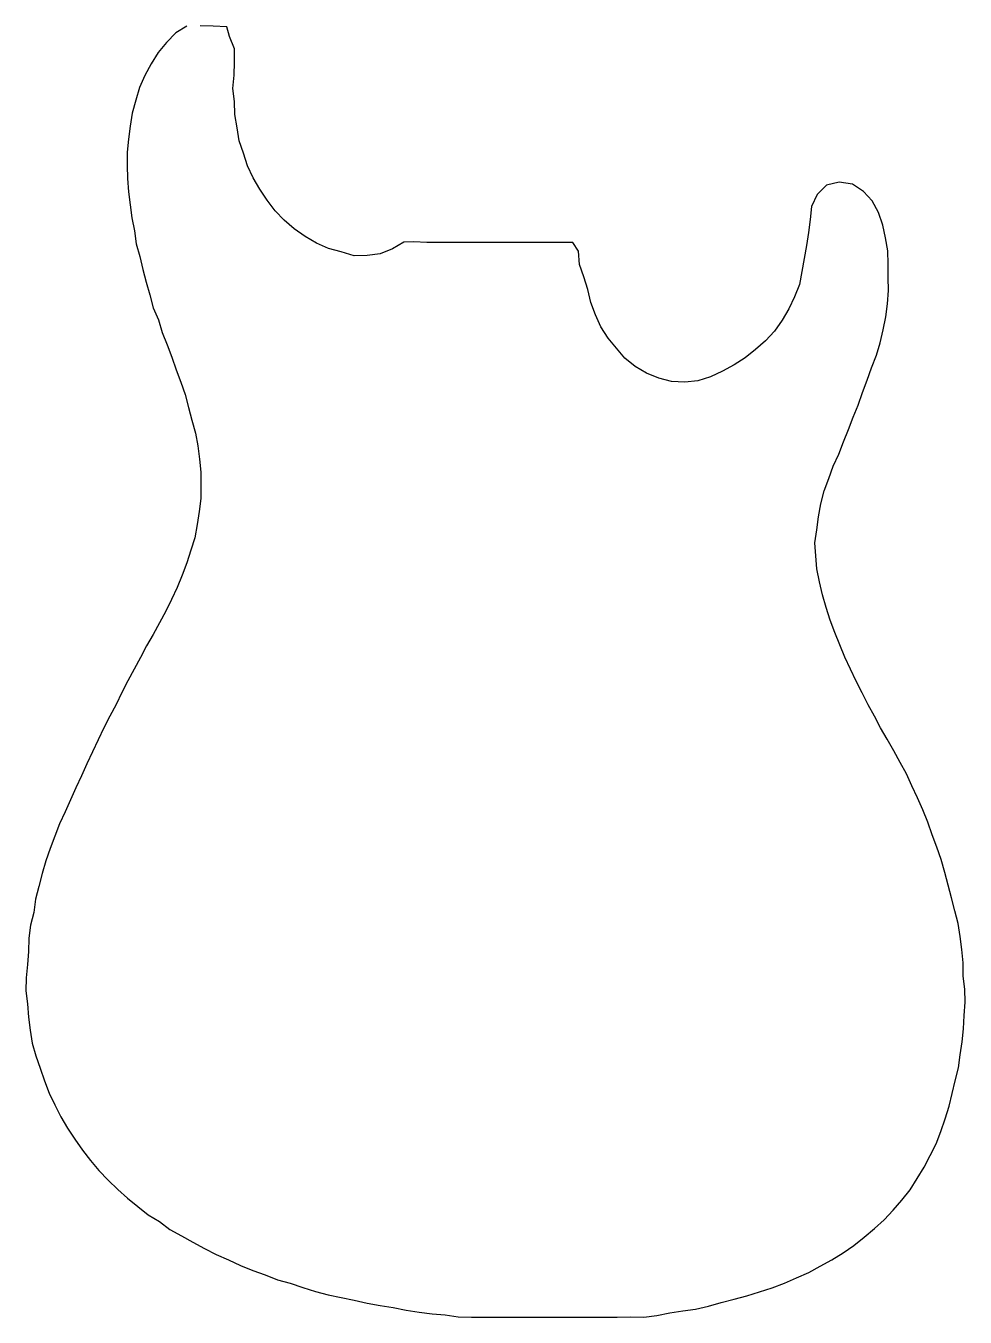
# Model space of a CAD drawing. Header units: millimetres. Extents: x -162 to 158, y 0 to 440.
import ezdxf

# ---------------------------------------------------------------- set-up
doc = ezdxf.new("R2010")
doc.units = ezdxf.units.MM

msp = doc.modelspace()

# ---------------------------------------------------------------- linework, layer by layer
msp.add_lwpolyline([(-107.17, 439.61), (-111, 437.36), (-114.11, 434.09), (-116.97, 430.62), (-119.39, 426.83), (-121.46, 422.82), (-123.27, 418.69), (-124.6, 414.39), (-125.8, 410.03), (-126.53, 405.61), (-127.07, 401.17), (-127.58, 396.72), (-127.55, 392.21), (-127.47, 387.7), (-127.04, 383.21), (-126.5, 378.77), (-125.99, 374.33), (-125.02, 369.94), (-124.43, 365.51), (-123.24, 361.15), (-122.19, 356.76), (-121.01, 352.42), (-119.76, 348.09), (-118.63, 343.72), (-116.91, 339.6), (-115.62, 335.28), (-113.94, 331.09), (-112.34, 326.88), (-110.78, 322.65), (-109.26, 318.41), (-107.82, 314.14), (-106.61, 309.8), (-105.5, 305.42), (-104.28, 301.07), (-103.5, 296.66), (-102.94, 292.22), (-102.44, 287.77), (-102.38, 283.25), (-102.39, 278.75), (-102.99, 274.31), (-103.65, 269.88), (-104.49, 265.43), (-105.85, 261.15), (-107.19, 256.85), (-108.76, 252.64), (-110.49, 248.48), (-112.41, 244.41), (-114.39, 240.37), (-116.57, 236.43), (-118.7, 232.46), (-120.95, 228.57), (-123.04, 224.59), (-125.15, 220.62), (-127.27, 216.65), (-129.38, 212.67), (-131.3, 208.63), (-133.41, 204.64), (-135.46, 200.66), (-137.37, 196.57), (-139.36, 192.53), (-141.32, 188.47), (-143.11, 184.33), (-144.98, 180.26), (-146.85, 176.18), (-148.6, 172.06), (-150.59, 168.02), (-152.15, 163.81), (-153.77, 159.63), (-155.29, 155.39), (-156.43, 151.03), (-157.59, 146.65), (-158.72, 142.3), (-159.31, 137.84), (-160.44, 133.48), (-161.02, 129.05), (-161.18, 124.55), (-161.52, 120.09), (-161.93, 115.61), (-162.05, 111.09), (-161.51, 106.66), (-161.18, 102.17), (-160.55, 97.73), (-159.88, 93.31), (-158.68, 88.94), (-157.13, 84.74), (-155.71, 80.48), (-154.1, 76.27), (-152.13, 72.27), (-150.12, 68.24), (-147.89, 64.34), (-145.33, 60.63), (-142.76, 56.92), (-140.07, 53.31), (-137.13, 49.91), (-133.98, 46.68), (-130.75, 43.53), (-127.46, 40.47), (-123.91, 37.7), (-120.39, 34.88), (-116.53, 32.62), (-112.97, 29.88), (-109.03, 27.71), (-105.11, 25.51), (-101.18, 23.34), (-97.16, 21.29), (-93.02, 19.51), (-88.9, 17.65), (-84.75, 15.9), (-80.5, 14.42), (-76.31, 12.77), (-71.95, 11.6), (-67.7, 10.16), (-63.41, 8.78), (-59.05, 7.63), (-54.64, 6.69), (-50.22, 5.76), (-45.82, 4.8), (-41.39, 4), (-36.93, 3.33), (-32.53, 2.35), (-28.09, 1.72), (-23.66, 1.15), (-19.17, 0.78), (-14.74, 0.07), (-10.24, 0.03), (-5.72, 0.04), (-1.21, 0.05), (3.3, 0.05), (7.82, 0.04), (12.33, 0.04), (16.84, 0.04), (21.35, 0.05), (25.86, 0.05), (30.38, 0.04), (34.89, 0.03), (39.4, 0.05), (43.91, 0.06), (48.43, 0), (52.87, 0.58), (57.28, 1.47), (61.71, 2.11), (66.13, 2.76), (70.52, 3.79), (74.87, 4.94), (79.22, 6.08), (83.57, 7.28), (87.88, 8.59), (92.16, 10.02), (96.37, 11.62), (100.52, 13.37), (104.64, 15.21), (108.59, 17.34), (112.53, 19.49), (116.35, 21.89), (120.06, 24.46), (123.59, 27.25), (127, 30.16), (130.39, 33.13), (133.41, 36.47), (136.35, 39.87), (139.18, 43.38), (141.58, 47.21), (143.95, 51.05), (146.06, 55.03), (148.02, 59.08), (149.63, 63.26), (151.16, 67.5), (152.47, 71.82), (153.52, 76.14), (154.58, 80.52), (155.63, 84.89), (156.25, 89.32), (156.97, 93.77), (157.42, 98.23), (157.62, 102.73), (157.95, 107.22), (157.79, 111.74), (157.29, 116.17), (157.24, 120.68), (156.86, 125.15), (156.22, 129.6), (155.53, 134.05), (154.4, 138.41), (153.31, 142.79), (152.14, 147.12), (151.01, 151.48), (149.74, 155.8), (148.24, 160.05), (146.69, 164.28), (145.17, 168.52), (143.57, 172.74), (141.73, 176.86), (139.73, 180.89), (137.93, 184.99), (135.77, 188.91), (133.69, 192.89), (131.42, 196.79), (129.1, 200.65), (127.1, 204.68), (124.85, 208.57), (122.81, 212.59), (120.78, 216.62), (118.84, 220.68), (116.99, 224.8), (115.22, 228.95), (113.58, 233.14), (111.98, 237.36), (110.63, 241.65), (109.39, 245.99), (108.27, 250.36), (107.46, 254.78), (107.02, 259.24), (106.78, 263.67), (107.36, 268.13), (108.02, 272.57), (108.75, 277.02), (109.89, 281.36), (111.49, 285.57), (113.02, 289.81), (114.86, 293.93), (116.52, 298.13), (118.19, 302.27), (119.79, 306.48), (121.49, 310.62), (123.01, 314.85), (124.6, 319.07), (126.08, 323.32), (127.69, 327.54), (129.04, 331.83), (130.06, 336.23), (130.88, 340.66), (131.46, 345.1), (131.78, 349.57), (131.71, 354.09), (131.76, 358.6), (131.6, 363.11), (130.76, 367.53), (129.84, 371.88), (128.46, 376.16), (126.31, 380.1), (123.32, 383.38), (119.51, 385.79), (115.07, 386.46), (110.74, 385.45), (107.56, 382.28), (105.65, 378.27), (105.15, 373.79), (104.62, 369.35), (103.92, 364.92), (103.07, 360.49), (102.32, 356.06), (101.5, 351.64), (99.79, 347.46), (97.88, 343.37), (95.63, 339.46), (93.01, 335.8), (89.93, 332.51), (86.53, 329.55), (83.03, 326.73), (79.25, 324.26), (75.27, 322.15), (71.2, 320.22), (66.92, 318.89), (62.43, 318.35), (57.93, 318.59), (53.6, 319.73), (49.41, 321.43), (45.53, 323.68), (42.05, 326.53), (39.12, 329.94), (36.29, 333.43), (33.83, 337.22), (31.98, 341.32), (30.46, 345.55), (29.36, 349.92), (28.02, 354.21), (26.6, 358.48), (26.18, 362.95), (24.24, 366.01), (19.65, 365.94), (15.15, 365.96), (10.65, 365.96), (6.13, 365.96), (1.61, 365.96), (-2.9, 365.95), (-7.41, 365.96), (-11.92, 365.96), (-16.44, 365.95), (-20.94, 365.97), (-25.46, 365.95), (-29.85, 366.22), (-33.26, 366.08), (-37.15, 363.76), (-41.36, 362.13), (-45.8, 361.49), (-50.25, 361.46), (-54.6, 362.77), (-58.93, 363.91), (-63.04, 365.7), (-66.94, 367.96), (-70.59, 370.58), (-73.99, 373.53), (-77.11, 376.77), (-79.83, 380.36), (-82.35, 384.1), (-84.63, 387.99), (-86.52, 392.07), (-87.95, 396.35), (-89.42, 400.59), (-90.08, 405.06), (-90.84, 409.49), (-90.98, 414), (-91.56, 418.44), (-91.1, 422.92), (-91, 427.4), (-90.96, 431.91), (-92.62, 436.12), (-93.57, 439.44), (-98.19, 439.64), (-102.64, 439.74)])

doc.saveas('drawing.dxf')
